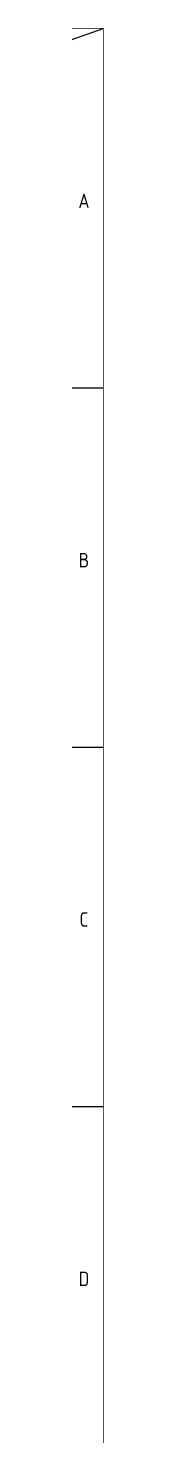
# Model space of a CAD drawing. Extents: x 93518 to 937116, y -359949 to 58022.
# Drawn here: x 852499 to 852996, y -158210 to -129124 of the extents above; entities that cross this region are included whole.
import ezdxf
from ezdxf.enums import TextEntityAlignment as Align

# ---------------------------------------------------------------- set-up
doc = ezdxf.new("R2010")
doc.units = 0
doc.header["$LTSCALE"] = 1000
doc.header["$MEASUREMENT"] = 0
doc.layers.get('0').update_dxf_attribs({"color": 8, "linetype": 'CONTINUOUS'})
doc.layers.add('-人员定位', color=6, linetype='CONTINUOUS')
doc.styles.get("Standard").update_dxf_attribs({"font": 'GBENOR', "bigfont": 'GBCBIG'})

# ---------------------------------------------------------------- blocks, each defined once
blk = doc.blocks.new('GEDI_WK_A1')
at = {"color": 3}
for p, q in [((831, 519.75), (841, 519.75)), ((831, 445.5), (841, 445.5)), ((831, 371.25), (841, 371.25))]:
    blk.add_line(p, q, dxfattribs=at)
at = {"color": 3, "const_width": 0.1}
blk.add_lwpolyline([(0, 0), (841, 0), (841, 594), (0, 594)], close=True, dxfattribs=at)
at = {"color": 3}
for s, p in [('A', (837, 556.88)), ('B', (837, 482.62)), ('C', (837, 408.38)), ('D', (837, 334.12))]:
    blk.add_text(s, height=3, dxfattribs=at).set_placement(p, align=Align.CENTER)

msp = doc.modelspace()

# ---------------------------------------------------------------- linework, layer by layer
at = {"layer": '-人员定位'}
msp.add_line((684791.4, -188528.9), (852991.4, -129128.9), dxfattribs=at)

# ---------------------------------------------------------------- block references
at = {"xscale": 100, "yscale": 100, "zscale": 100}
msp.add_blockref('GEDI_WK_A1', (768891.4, -188528.9), dxfattribs=at)

doc.saveas('drawing.dxf')
